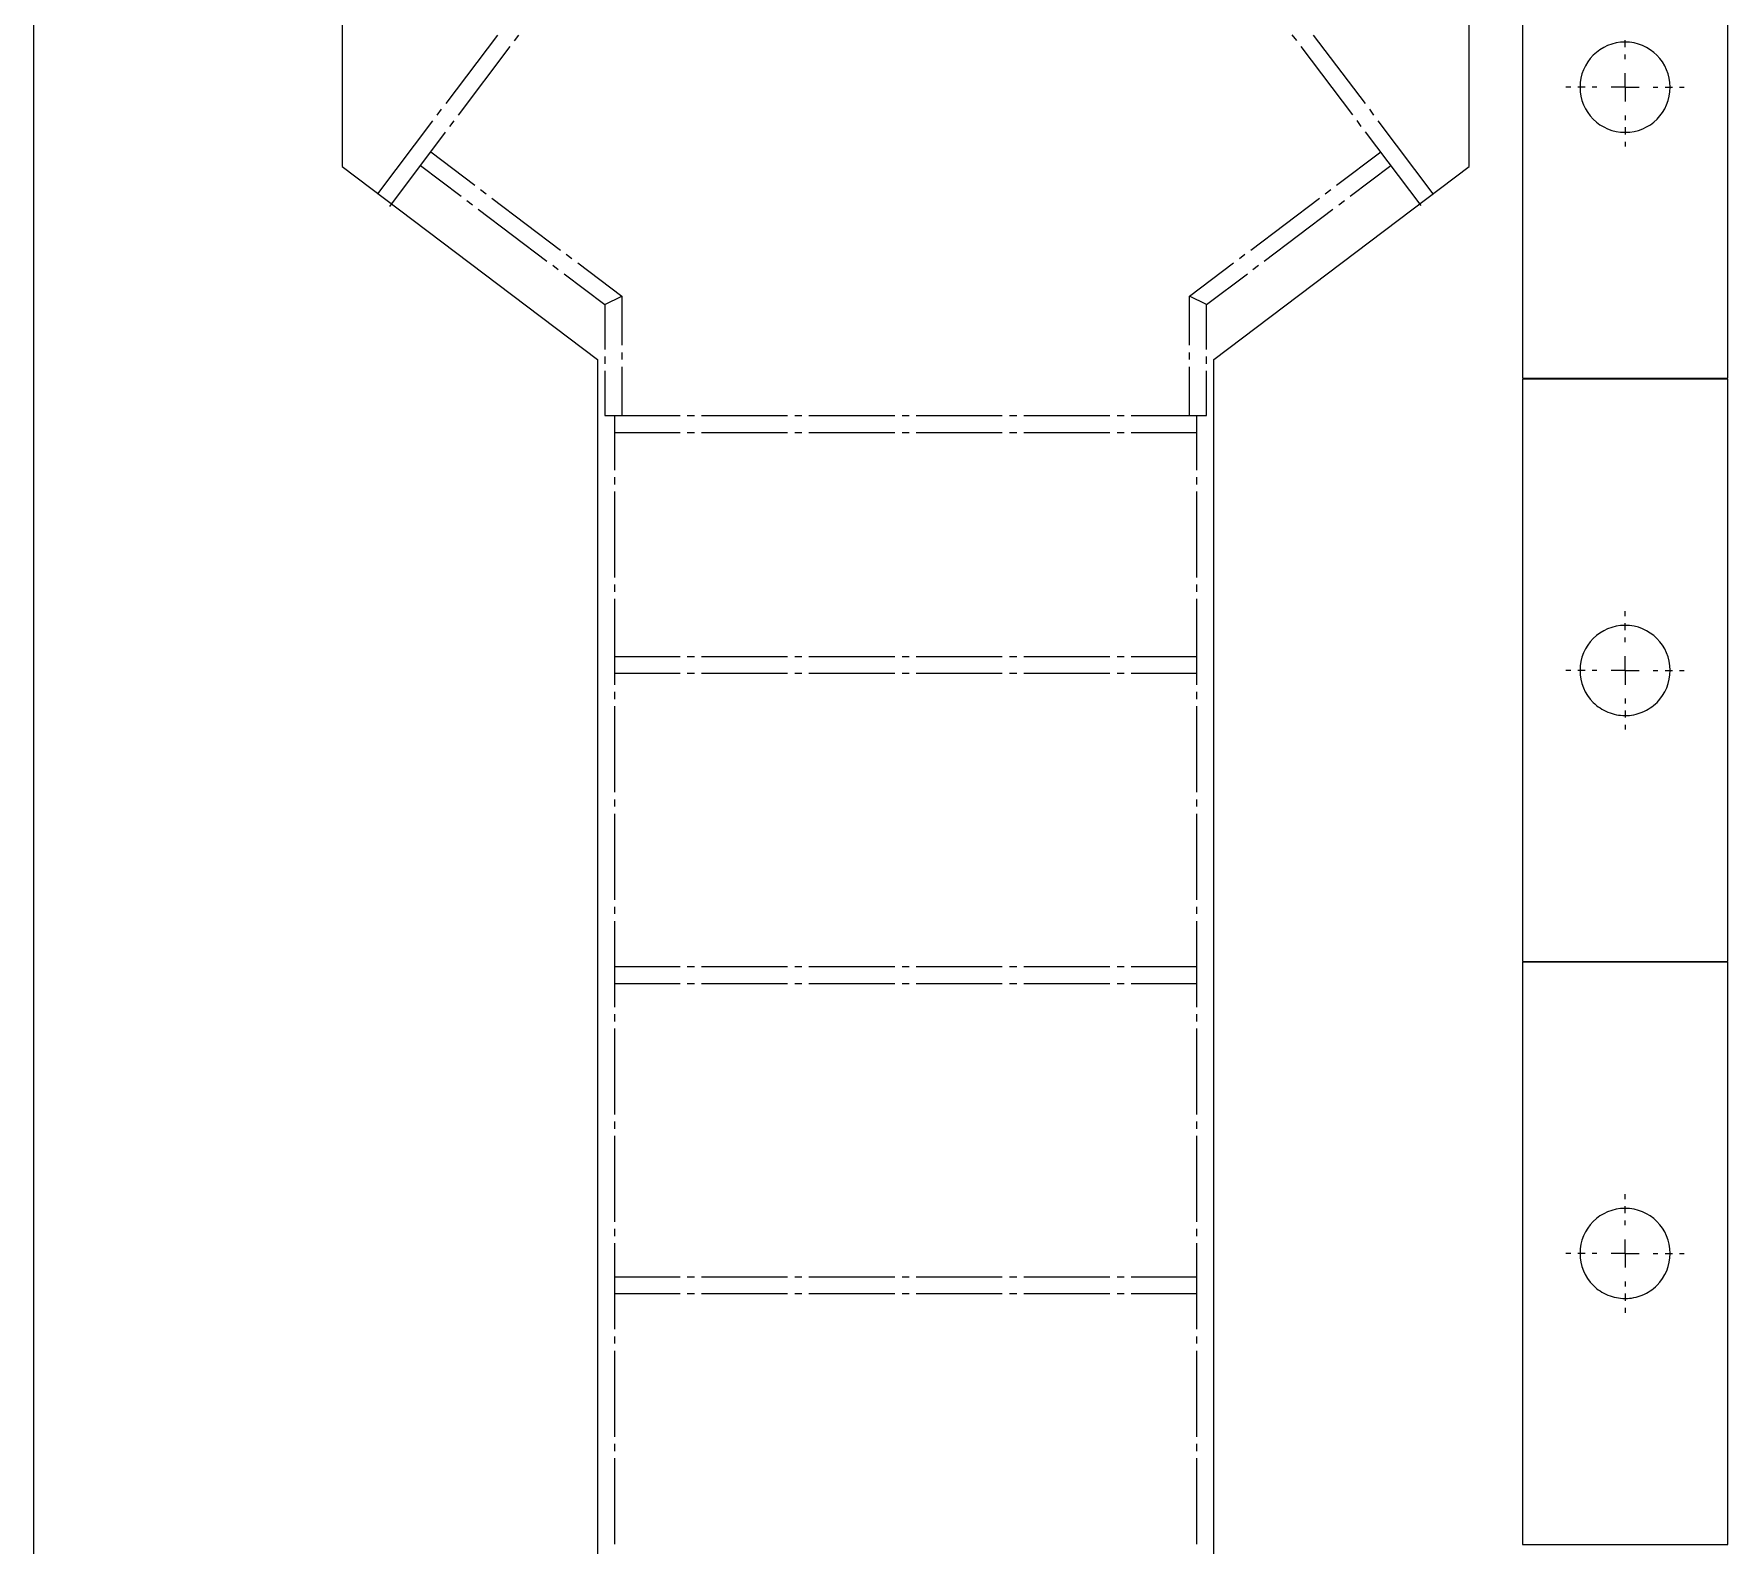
# Model space of a CAD drawing. Header units: millimetres. Extents: x 0 to 594, y 0 to 841.
# Drawn here: x 0 to 300.5, y 289.9 to 558 of the extents above; entities that cross this region are included whole.
import ezdxf

# ---------------------------------------------------------------- set-up
doc = ezdxf.new("R2010")
doc.units = ezdxf.units.MM
doc.header["$MEASUREMENT"] = 0
doc.layers.get('0').update_dxf_attribs({"linetype": 'CONTINUOUS'})
picture_1 = doc.add_image_def('image1.bmp', size_in_pixel=(1446, 2048))

# ---------------------------------------------------------------- blocks, each defined once
blk = doc.blocks.new('MF2429B30')
at = {"color": 7, "true_color": 0x000007}
image = blk.add_image(picture_1, insert=(0, 0), size_in_units=(593.85, 841.02), dxfattribs=at)
image.dxf.flags = 11

msp = doc.modelspace()

# ---------------------------------------------------------------- linework, layer by layer
at = {"color": 7, "linetype": 'Continuous', "lineweight": 9, "true_color": 0x000007}
for p, q in [((54.68, 665.27), (54.68, 534.47)), ((254.58, 534.47), (254.58, 665.27)), ((264.04, 600.2), (264.04, 496.92)), ((300.5, 496.92), (300.5, 600.2)), ((54.68, 534.47), (100, 500.27)), ((209.3, 500.27), (254.58, 534.47)), ((100, 500.27), (100, 219.48)), ((209.3, 219.48), (209.3, 500.27)), ((264.04, 496.92), (300.5, 496.92)), ((264.04, 496.76), (264.04, 393.45)), ((300.5, 496.76), (264.04, 496.76)), ((300.5, 393.45), (300.5, 496.76)), ((264.04, 393.45), (300.5, 393.45)), ((264.04, 393.32), (264.04, 290.04)), ((300.5, 393.32), (264.04, 393.32)), ((300.5, 290.04), (300.5, 393.32)), ((264.04, 290.04), (300.5, 290.04))]:
    msp.add_line(p, q, dxfattribs=at)
for points in [[(73.11, 545.68), (82.27, 557.82)], [(85.25, 556.8), (86.04, 557.82)], [(224.02, 556.83), (223.22, 557.86)], [(236.19, 545.68), (226.99, 557.82)], [(282.27, 555.67), (282.27, 556.93)], [(75.32, 543.63), (84.49, 555.81)], [(233.94, 543.67), (224.78, 555.81)], [(282.27, 553.56), (282.27, 554.38)], [(282.27, 548.56), (282.27, 551.04)], [(272.61, 548.56), (271.75, 548.56)], [(275.16, 548.56), (273.87, 548.56)], [(277.27, 548.56), (276.41, 548.56)], [(282.27, 548.56), (279.76, 548.56)], [(282.27, 548.56), (282.27, 546.05)], [(282.27, 548.56), (284.75, 548.56)], [(287.26, 548.56), (288.09, 548.56)], [(289.38, 548.56), (290.64, 548.56)], [(291.93, 548.56), (292.76, 548.56)], [(71.55, 543.63), (72.31, 544.66)], [(237.71, 543.63), (236.95, 544.66)], [(61.03, 529.67), (70.79, 542.61)], [(73.77, 541.62), (74.56, 542.61)], [(235.46, 541.62), (234.7, 542.64)], [(248.23, 529.67), (238.47, 542.61)], [(282.27, 543.57), (282.27, 542.71)], [(282.27, 541.45), (282.27, 540.16)], [(63.12, 527.42), (73.01, 540.59)], [(246.11, 527.56), (236.22, 540.62)], [(282.27, 538.9), (282.27, 538.04)], [(70.39, 537.08), (78.2, 531.16)], [(231.06, 531.16), (238.9, 537.08)], [(68.57, 534.67), (75.82, 529.21)], [(233.48, 529.21), (240.72, 534.67)], [(79.23, 530.4), (80.22, 529.64)], [(229.04, 529.64), (230.07, 530.4)], [(76.81, 528.45), (77.8, 527.69)], [(78.83, 526.93), (91, 517.73)], [(81.24, 528.88), (93.42, 519.68)], [(215.85, 519.68), (228.02, 528.88)], [(218.26, 517.73), (230.43, 526.93)], [(231.46, 527.69), (232.48, 528.45)], [(92.03, 516.97), (93.02, 516.21)], [(94.44, 518.92), (95.44, 518.16)], [(96.46, 517.4), (104.3, 511.48)], [(205, 511.48), (212.8, 517.4)], [(213.83, 518.16), (214.82, 518.92)], [(216.24, 516.21), (217.23, 516.97)], [(94.05, 515.45), (101.26, 509.99)], [(208.01, 509.99), (215.25, 515.45)], [(101.29, 509.99), (104.3, 511.48)], [(104.3, 511.48), (104.3, 502.81)], [(208.01, 509.99), (205, 511.48)], [(205, 502.81), (205, 511.48)], [(101.29, 509.99), (101.29, 502.05)], [(208.01, 502.05), (208.01, 509.99)], [(101.29, 500.79), (101.29, 499.5)], [(104.3, 501.52), (104.3, 500.27)], [(104.3, 498.98), (104.3, 490.31)], [(205, 500.27), (205, 501.52)], [(205, 490.31), (205, 498.98)], [(208.01, 499.5), (208.01, 500.79)], [(101.29, 498.25), (101.29, 490.31)], [(208.01, 490.31), (208.01, 498.25)], [(101.29, 490.31), (114.62, 490.31)], [(103.01, 490.31), (103.01, 480.65)], [(115.91, 490.31), (117.17, 490.31)], [(118.43, 490.31), (133.68, 490.31)], [(134.97, 490.31), (136.22, 490.31)], [(137.48, 490.31), (152.73, 490.31)], [(154.02, 490.31), (155.28, 490.31)], [(156.53, 490.31), (171.78, 490.31)], [(173.07, 490.31), (174.33, 490.31)], [(175.59, 490.31), (190.84, 490.31)], [(192.13, 490.31), (193.38, 490.31)], [(194.64, 490.31), (208.01, 490.31)], [(206.29, 480.65), (206.29, 490.31)], [(103.01, 487.33), (114.62, 487.33)], [(115.91, 487.33), (117.17, 487.33)], [(118.43, 487.33), (133.68, 487.33)], [(134.97, 487.33), (136.22, 487.33)], [(137.48, 487.33), (152.73, 487.33)], [(154.02, 487.33), (155.28, 487.33)], [(156.53, 487.33), (171.78, 487.33)], [(173.07, 487.33), (174.33, 487.33)], [(175.59, 487.33), (190.84, 487.33)], [(192.13, 487.33), (193.38, 487.33)], [(194.64, 487.33), (206.29, 487.33)], [(103.01, 479.39), (103.01, 478.1)], [(206.29, 478.1), (206.29, 479.39)], [(103.01, 476.84), (103.01, 461.6)], [(206.29, 461.6), (206.29, 476.84)], [(103.01, 460.34), (103.01, 459.05)], [(206.29, 459.05), (206.29, 460.34)], [(103.01, 457.79), (103.01, 442.54)], [(206.29, 442.54), (206.29, 457.79)], [(282.27, 454.75), (282.27, 455.61)], [(282.27, 452.23), (282.27, 453.49)], [(282.27, 450.12), (282.27, 450.94)], [(103.01, 447.57), (114.62, 447.57)], [(115.91, 447.57), (117.17, 447.57)], [(118.43, 447.57), (133.68, 447.57)], [(134.97, 447.57), (136.22, 447.57)], [(137.48, 447.57), (152.73, 447.57)], [(154.02, 447.57), (155.28, 447.57)], [(156.53, 447.57), (171.78, 447.57)], [(173.07, 447.57), (174.33, 447.57)], [(175.59, 447.57), (190.84, 447.57)], [(192.13, 447.57), (193.38, 447.57)], [(194.64, 447.57), (206.29, 447.57)], [(272.61, 445.09), (271.75, 445.09)], [(275.16, 445.09), (273.87, 445.09)], [(277.27, 445.09), (276.41, 445.09)], [(282.27, 445.09), (279.76, 445.09)], [(282.27, 445.09), (282.27, 447.6)], [(282.27, 445.09), (282.27, 442.57)], [(282.27, 445.09), (284.75, 445.09)], [(287.26, 445.09), (288.09, 445.09)], [(289.38, 445.09), (290.64, 445.09)], [(291.93, 445.09), (292.76, 445.09)], [(103.01, 444.59), (114.62, 444.59)], [(115.91, 444.59), (117.17, 444.59)], [(118.43, 444.59), (133.68, 444.59)], [(134.97, 444.59), (136.22, 444.59)], [(137.48, 444.59), (152.73, 444.59)], [(154.02, 444.59), (155.28, 444.59)], [(156.53, 444.59), (171.78, 444.59)], [(173.07, 444.59), (174.33, 444.59)], [(175.59, 444.59), (190.84, 444.59)], [(192.13, 444.59), (193.38, 444.59)], [(194.64, 444.59), (206.29, 444.59)], [(103.01, 441.28), (103.01, 439.99)], [(206.29, 439.99), (206.29, 441.28)], [(282.27, 440.09), (282.27, 439.23)], [(103.01, 438.74), (103.01, 423.49)], [(206.29, 423.49), (206.29, 438.74)], [(282.27, 437.98), (282.27, 436.72)], [(282.27, 435.43), (282.27, 434.6)], [(103.01, 422.23), (103.01, 420.94)], [(206.29, 420.94), (206.29, 422.23)], [(103.01, 419.68), (103.01, 404.43)], [(206.29, 404.43), (206.29, 419.68)], [(103.01, 403.18), (103.01, 401.89)], [(206.29, 401.89), (206.29, 403.18)], [(103.01, 400.63), (103.01, 385.38)], [(206.29, 385.38), (206.29, 400.63)], [(103.01, 392.56), (114.62, 392.56)], [(115.91, 392.56), (117.17, 392.56)], [(118.43, 392.56), (133.68, 392.56)], [(134.97, 392.56), (136.22, 392.56)], [(137.48, 392.56), (152.73, 392.56)], [(154.02, 392.56), (155.28, 392.56)], [(156.53, 392.56), (171.78, 392.56)], [(173.07, 392.56), (174.33, 392.56)], [(175.59, 392.56), (190.84, 392.56)], [(192.13, 392.56), (193.38, 392.56)], [(194.64, 392.56), (206.29, 392.56)], [(103.01, 389.55), (114.62, 389.55)], [(115.91, 389.55), (117.17, 389.55)], [(118.43, 389.55), (133.68, 389.55)], [(134.97, 389.55), (136.22, 389.55)], [(137.48, 389.55), (152.73, 389.55)], [(154.02, 389.55), (155.28, 389.55)], [(156.53, 389.55), (171.78, 389.55)], [(173.07, 389.55), (174.33, 389.55)], [(175.59, 389.55), (190.84, 389.55)], [(192.13, 389.55), (193.38, 389.55)], [(194.64, 389.55), (206.29, 389.55)], [(103.01, 384.12), (103.01, 382.83)], [(206.29, 382.83), (206.29, 384.12)], [(103.01, 381.58), (103.01, 366.33)], [(206.29, 366.33), (206.29, 381.58)], [(103.01, 365.07), (103.01, 363.78)], [(206.29, 363.78), (206.29, 365.07)], [(103.01, 362.52), (103.01, 347.27)], [(206.29, 347.27), (206.29, 362.52)], [(282.27, 351.31), (282.27, 352.17)], [(282.27, 348.79), (282.27, 350.05)], [(103.01, 346.01), (103.01, 344.72)], [(206.29, 344.72), (206.29, 346.01)], [(282.27, 346.68), (282.27, 347.5)], [(103.01, 343.47), (103.01, 328.22)], [(206.29, 328.22), (206.29, 343.47)], [(282.27, 341.68), (282.27, 344.16)], [(272.61, 341.68), (271.75, 341.68)], [(275.16, 341.68), (273.87, 341.68)], [(277.27, 341.68), (276.41, 341.68)], [(282.27, 341.68), (279.76, 341.68)], [(282.27, 341.68), (282.27, 339.17)], [(282.27, 341.68), (284.75, 341.68)], [(287.26, 341.68), (288.09, 341.68)], [(289.38, 341.68), (290.64, 341.68)], [(291.93, 341.68), (292.76, 341.68)], [(103.01, 337.55), (114.62, 337.55)], [(115.91, 337.55), (117.17, 337.55)], [(118.43, 337.55), (133.68, 337.55)], [(134.97, 337.55), (136.22, 337.55)], [(137.48, 337.55), (152.73, 337.55)], [(154.02, 337.55), (155.28, 337.55)], [(156.53, 337.55), (171.78, 337.55)], [(173.07, 337.55), (174.33, 337.55)], [(175.59, 337.55), (190.84, 337.55)], [(192.13, 337.55), (193.38, 337.55)], [(194.64, 337.55), (206.29, 337.55)], [(282.27, 336.69), (282.27, 335.83)], [(103.01, 334.54), (114.62, 334.54)], [(115.91, 334.54), (117.17, 334.54)], [(118.43, 334.54), (133.68, 334.54)], [(134.97, 334.54), (136.22, 334.54)], [(137.48, 334.54), (152.73, 334.54)], [(154.02, 334.54), (155.28, 334.54)], [(156.53, 334.54), (171.78, 334.54)], [(173.07, 334.54), (174.33, 334.54)], [(175.59, 334.54), (190.84, 334.54)], [(192.13, 334.54), (193.38, 334.54)], [(194.64, 334.54), (206.29, 334.54)], [(282.27, 334.57), (282.27, 333.28)], [(282.27, 332.02), (282.27, 331.16)], [(103.01, 326.96), (103.01, 325.67)], [(206.29, 325.67), (206.29, 326.96)], [(103.01, 324.41), (103.01, 309.16)], [(206.29, 309.16), (206.29, 324.41)], [(103.01, 307.91), (103.01, 306.62)], [(206.29, 306.62), (206.29, 307.91)], [(103.01, 305.36), (103.01, 290.11)], [(206.29, 290.11), (206.29, 305.36)]]:
    msp.add_lwpolyline(points, dxfattribs=at)
for points, knots in [([(282.27, 556.57), (277.87, 556.6), (274.23, 552.96), (274.26, 548.56), (274.26, 548.56), (274.23, 544.16), (277.87, 540.52), (282.27, 540.56), (282.27, 540.56), (286.67, 540.52), (290.27, 544.16), (290.24, 548.56), (290.24, 548.56), (290.27, 552.96), (286.64, 556.6), (282.24, 556.57)], [0, 0, 0, 0, 0.0625, 0.0625, 0.0625, 0.062501, 0.125, 0.125, 0.125, 0.125001, 0.1875, 0.1875, 0.1875, 0.187501, 1, 1, 1, 1]), ([(282.27, 453.09), (277.87, 453.13), (274.23, 449.49), (274.26, 445.09), (274.26, 445.09), (274.23, 442.97), (275.12, 440.92), (276.58, 439.43), (276.58, 439.43), (277.41, 438.67), (278.17, 438.14), (279.19, 437.71), (279.19, 437.71), (280.25, 437.28), (281.14, 437.12), (282.27, 437.08), (282.27, 437.08), (282.8, 437.12), (283.26, 437.12), (283.82, 437.25), (283.82, 437.25), (284.39, 437.35), (284.78, 437.51), (285.31, 437.71), (285.31, 437.71), (286.34, 438.14), (287.1, 438.67), (287.93, 439.43), (287.93, 439.43), (289.38, 440.92), (290.27, 443), (290.24, 445.12), (290.24, 445.12), (290.27, 449.49), (286.64, 453.13), (282.24, 453.09)], [0, 0, 0, 0, 0.027778, 0.027778, 0.027778, 0.027779, 0.055556, 0.055556, 0.055556, 0.055557, 0.083333, 0.083333, 0.083333, 0.083334, 0.111111, 0.111111, 0.111111, 0.111112, 0.138889, 0.138889, 0.138889, 0.13889, 0.166667, 0.166667, 0.166667, 0.166668, 0.194444, 0.194444, 0.194444, 0.194445, 0.222222, 0.222222, 0.222222, 0.222223, 1, 1, 1, 1]), ([(282.27, 349.65), (277.87, 349.72), (274.23, 346.08), (274.26, 341.68), (274.26, 341.68), (274.23, 339.56), (275.12, 337.51), (276.58, 336.02), (276.58, 336.02), (277.41, 335.23), (278.17, 334.73), (279.19, 334.27), (279.19, 334.27), (280.25, 333.87), (281.14, 333.71), (282.27, 333.68), (282.27, 333.68), (282.8, 333.71), (283.26, 333.71), (283.82, 333.84), (283.82, 333.84), (284.39, 333.94), (284.78, 334.07), (285.31, 334.27), (285.31, 334.27), (286.34, 334.73), (287.1, 335.23), (287.93, 336.02), (287.93, 336.02), (289.38, 337.51), (290.27, 339.56), (290.24, 341.68), (290.24, 341.68), (290.27, 346.08), (286.64, 349.72), (282.24, 349.65)], [0, 0, 0, 0, 0.027778, 0.027778, 0.027778, 0.027779, 0.055556, 0.055556, 0.055556, 0.055557, 0.083333, 0.083333, 0.083333, 0.083334, 0.111111, 0.111111, 0.111111, 0.111112, 0.138889, 0.138889, 0.138889, 0.13889, 0.166667, 0.166667, 0.166667, 0.166668, 0.194444, 0.194444, 0.194444, 0.194445, 0.222222, 0.222222, 0.222222, 0.222223, 1, 1, 1, 1])]:
    msp.add_open_spline(points, degree=3, knots=knots, dxfattribs=at)

# ---------------------------------------------------------------- block references
at = {"color": 7, "true_color": 0xffffff}
msp.add_blockref('MF2429B30', (0, 0), dxfattribs=at)

doc.saveas('drawing.dxf')
